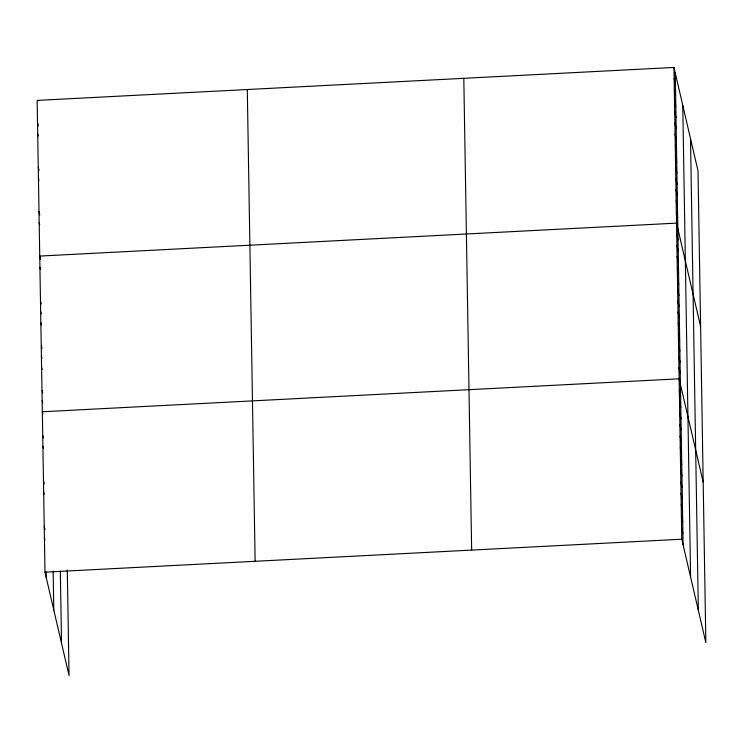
<?xml version="1.0" encoding="UTF-8"?>
<svg xmlns="http://www.w3.org/2000/svg" width="743" height="743" viewBox="0 0 743 743"><rect width="100%" height="100%" fill="white"/><g stroke="black" fill="none" stroke-linecap="round" stroke-linejoin="round"><path stroke-width="1.11" d="M673.957 67.446L681.786 539.214L705.85 642.602L698.011 170.834L673.957 67.446L37.15 100.398L44.989 572.166L69.043 675.554L67.297 570.15M39.732 256.075L676.539 223.123L700.603 326.521M44.989 572.166L681.786 539.214M674.133 78.563L675.433 84.135M674.319 89.68L675.619 95.253M674.505 100.807L675.805 106.37M674.69 111.924L675.991 117.496M674.876 123.041L676.176 128.613M675.062 134.167L676.353 139.73M675.248 145.284L676.539 150.857M675.433 156.401L676.724 161.974M675.619 167.528L676.91 173.091M675.796 178.645L677.096 184.218M675.981 189.762L677.282 195.335M676.167 200.889L677.467 206.452M676.353 212.006L677.653 217.578M676.724 234.249L678.015 239.813M676.91 245.366L678.201 250.939M677.096 256.484L678.387 262.056M677.282 267.61L678.573 273.173M677.458 278.727L678.758 284.3M677.644 289.844L678.944 295.417M677.83 300.971L679.13 306.534M678.015 312.088L679.316 317.66M678.201 323.205L679.501 328.777M678.387 334.331L679.678 339.895M678.573 345.449L679.864 351.021M678.758 356.566L680.049 362.138M678.944 367.692L680.235 373.255M703.184 482.207L679.121 378.809L42.323 411.761L42.843 413.99M679.316 390.27L680.607 395.833M679.501 401.722L680.802 407.294M679.696 413.182L680.987 418.746M679.882 424.643L681.182 430.206M680.077 436.095L681.368 441.667M680.263 447.555L681.563 453.119M680.458 459.007L681.749 464.579M680.644 470.468L681.944 476.04M680.839 481.928L682.13 487.492M681.025 493.38L682.325 498.952M681.22 504.841L682.511 510.404M681.405 516.292L682.706 521.865M681.6 527.753L682.891 533.325M37.521 122.632L38.292 125.976M37.707 133.759L38.218 135.978M38.255 167.119L39.035 170.453M38.441 178.236L38.961 180.465M38.998 211.597L39.778 214.941M39.184 222.714L39.704 224.943M39.992 257.189L40.512 259.418M39.918 267.201L40.438 269.421M40.735 301.677L41.255 303.896M40.661 311.679L41.181 313.908M40.846 322.796L41.367 325.025M41.469 346.154L41.989 348.383M41.394 356.157L41.914 358.386M41.58 367.283L42.1 369.503M42.212 390.632L42.732 392.861M42.137 400.644L42.657 402.864M42.964 435.788L43.484 438.017M42.89 446.134L43.41 448.363M43.465 480.507L44.246 483.842M43.651 491.959L44.171 494.188M44.227 526.332L45.007 529.675M44.413 537.793L44.933 540.022M690.498 138.56L698.336 610.319M682.761 105.292L690.6 577.06M675.248 73.009L683.086 544.777M463.808 78.321L471.647 550.08M247.298 89.522L255.128 561.29M60.332 571.088L61.539 643.271M53.152 571.061L53.793 610.012M46.187 571.999L46.28 577.729"/></g></svg>
